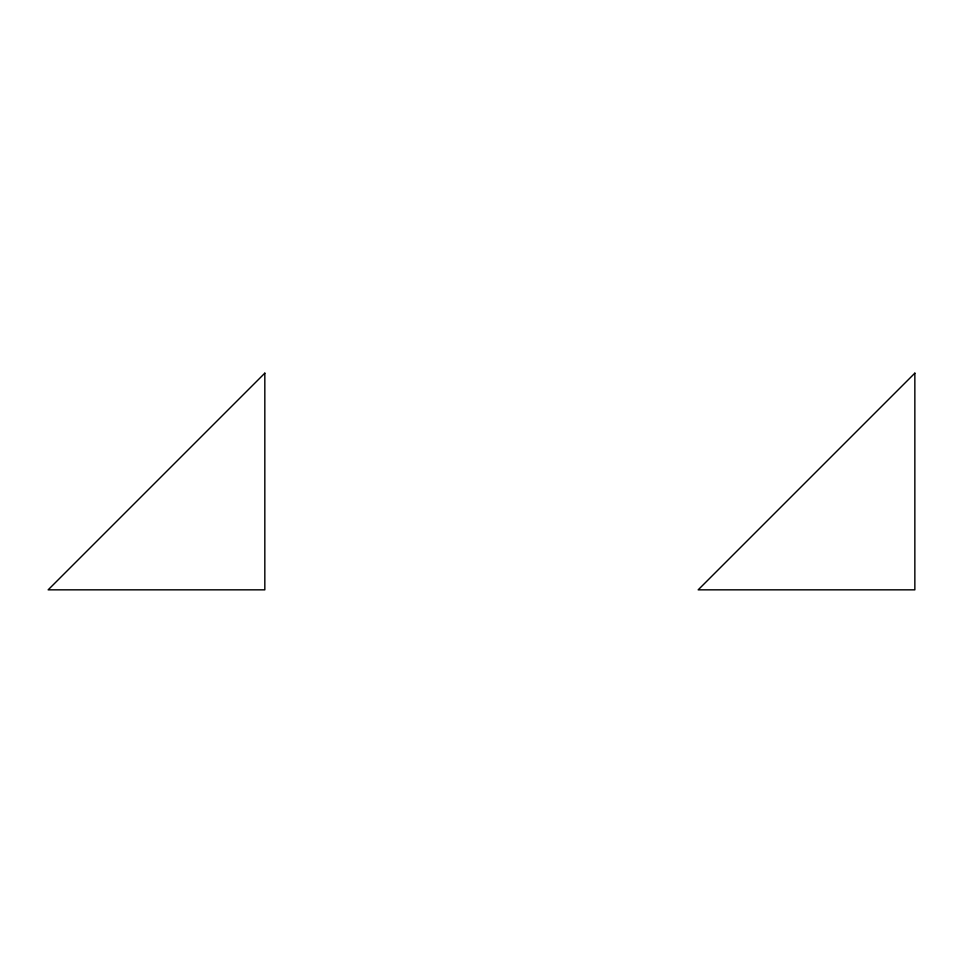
<?xml version="1.0" encoding="UTF-8"?>
<svg xmlns="http://www.w3.org/2000/svg" width="963" height="963" viewBox="0 0 963 963"><rect width="100%" height="100%" fill="white"/><g stroke="black" fill="none" stroke-linecap="round" stroke-linejoin="round"><path stroke-width="1.44" d="M264.825 373.163L48.15 589.838L264.825 589.838L264.825 373.163M914.85 373.163L698.175 589.838L914.85 589.838L914.85 373.163"/></g></svg>
